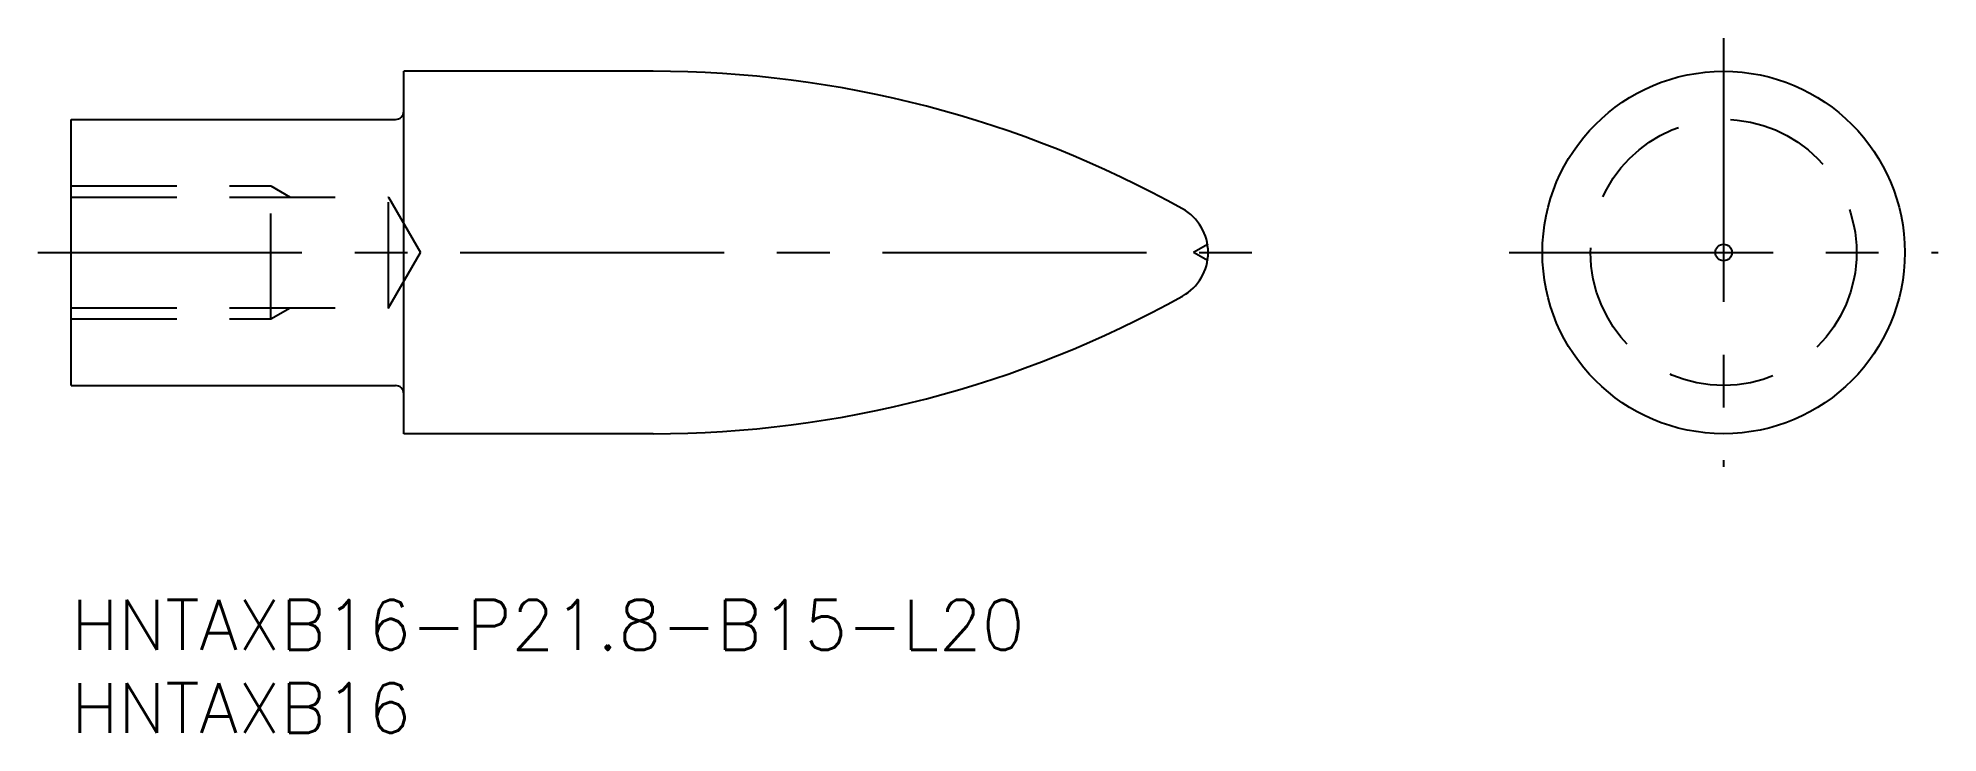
# Model space of a CAD drawing. Extents: x -2 to 112, y -8 to 34.
import ezdxf

# ---------------------------------------------------------------- set-up
doc = ezdxf.new("R2010")
doc.units = 0
doc.header["$LTSCALE"] = 0.5
doc.linetypes.add('CENTER', pattern=[50.8, 31.75, -6.35, 6.35, -6.35])
doc.linetypes.add('DASHED', pattern=[19.05, 12.7, -6.35])
for name, color, linetype in [('MSM_CENTER', 1, 'CENTER'), ('MSM_CONTINUOUS', 7, 'CONTINUOUS'), ('MSM_DASHED', 4, 'DASHED'), ('MSM_PART_NUMBER', 7, 'CONTINUOUS')]:
    doc.layers.add(name, color=color, linetype=linetype)
doc.styles.get("Standard").update_dxf_attribs({"font": 'txt.shx', "height": 3, "bigfont": 'bigfont.shx'})

# ---------------------------------------------------------------- blocks, each defined once
blk = doc.blocks.new('*U2')
at = {"layer": 'MSM_PART_NUMBER'}
blk.add_text('HNTAXB16-P21.8-B15-L20', height=3, dxfattribs=at).set_placement((0, -3))
blk = doc.blocks.new('*U3')
at = {"layer": 'MSM_PART_NUMBER'}
blk.add_text('HNTAXB16', height=3, dxfattribs=at).set_placement((0, -8))

msp = doc.modelspace()

# ---------------------------------------------------------------- linework, layer by layer
at = {"layer": 'MSM_CENTER'}
for p, q in [((99.4, 33.8), (99.4, 8)), ((-2, 20.9), (71.15, 20.9)), ((86.5, 20.9), (112.3, 20.9))]:
    msp.add_line(p, q, dxfattribs=at)
at = {"layer": 'MSM_CONTINUOUS'}
for p, q in [((20, 10), (20, 31.8)), ((35, 31.8), (20, 31.8)), ((0, 12.9), (0, 28.9)), ((0, 28.9), (19.5, 28.9)), ((0, 12.9), (19.5, 12.9)), ((35, 10), (20, 10))]:
    msp.add_line(p, q, dxfattribs=at)
for radius in [10.9, 0.5]:
    msp.add_circle((99.4, 20.9), radius, dxfattribs=at)
for centre, radius, start, end in [((35, -33.6), 65.4, 60.8559, 90), ((19.5, 29.4), 0.5, 270, 0), ((65.39, 20.9), 3, 299.1441, 60.8559), ((35, 75.4), 65.4, 270, 299.1441), ((19.5, 12.4), 0.5, 0, 90)]:
    msp.add_arc(centre, radius, start, end, dxfattribs=at)
at = {"layer": 'MSM_DASHED'}
for p, q in [((0, 24.9), (12, 24.9)), ((0, 24.22), (19.08, 24.22)), ((12, 16.9), (12, 24.9)), ((12, 24.9), (13.17, 24.22)), ((19.08, 17.58), (19.08, 24.22)), ((19.08, 24.22), (21, 20.9)), ((19.08, 17.58), (21, 20.9)), ((68.39, 21.4), (67.52, 20.9)), ((68.39, 20.4), (67.52, 20.9)), ((0, 17.58), (19.08, 17.58)), ((12, 16.9), (13.17, 17.58)), ((0, 16.9), (12, 16.9))]:
    msp.add_line(p, q, dxfattribs=at)
msp.add_circle((99.4, 20.9), 8, dxfattribs=at)

# ---------------------------------------------------------------- block references
at = {"layer": 'MSM_CONTINUOUS'}
for name in ['*U2', '*U3']:
    msp.add_blockref(name, (0, 0), dxfattribs=at)

doc.saveas('drawing.dxf')
